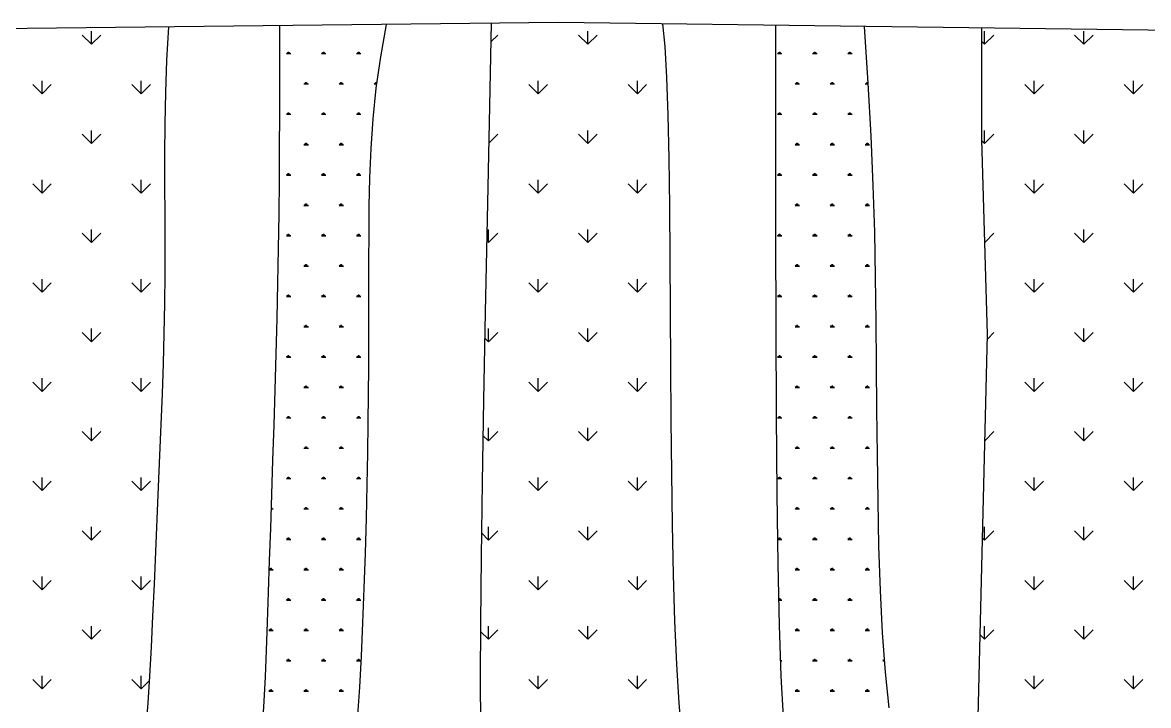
# Model space of a CAD drawing. Header units: millimetres. Extents: x 22852 to 54489, y 38200 to 53043.
# Drawn here: x 43526 to 44131, y 49271 to 49638 of the extents above; entities that cross this region are included whole.
import ezdxf

# ---------------------------------------------------------------- set-up
doc = ezdxf.new("R2010")
doc.units = ezdxf.units.MM

# ---------------------------------------------------------------- blocks, each defined once
blk = doc.blocks.new('A$C01252605')
for p, q in [((792.95, 705.65), (346.6, 700.67)), ((1366.46, 698.17), (792.95, 705.65)), ((584.05, 695.89), (584.05, 701.78)), ((617.77, 688.79), (618.6, 703.71)), ((668.27, 691.4), (668.27, 704.26)), ((713.4, 690.35), (715.97, 704.79)), ((762.13, 660.93), (763.07, 705.32)), ((806.06, 695.89), (806.06, 701.78)), ((840.73, 694.87), (839.7, 705.04)), ((890.2, 656.52), (890.2, 704.39)), ((931.58, 678.45), (929.86, 703.87)), ((982.46, 653.29), (982.46, 703.18)), ((983.67, 695.89), (983.67, 701.78)), ((1028.07, 695.89), (1028.07, 701.78)), ((584.05, 695.89), (579.89, 700.05)), ((584.05, 695.89), (588.21, 700.05)), ((762.9, 697.13), (765.82, 700.05)), ((806.06, 695.89), (801.9, 700.05)), ((806.06, 695.89), (810.22, 700.05)), ((983.67, 695.89), (982.46, 697.1)), ((983.67, 695.89), (987.83, 700.05)), ((1028.07, 695.89), (1023.91, 700.05)), ((1028.07, 695.89), (1032.24, 700.05)), ((668.26, 678), (668.27, 691.4)), ((673.2, 691.59), (671.24, 691.59)), ((671.73, 691.6), (671.41, 692.14)), ((671.97, 691.6), (671.97, 692.39)), ((672.22, 691.6), (672.22, 692.59)), ((672.46, 691.6), (672.46, 692.39)), ((672.71, 691.59), (673.03, 692.14)), ((688.9, 691.59), (686.93, 691.59)), ((687.42, 691.6), (687.11, 692.14)), ((687.67, 691.6), (687.67, 692.39)), ((687.91, 691.6), (687.91, 692.59)), ((688.16, 691.6), (688.16, 692.39)), ((688.41, 691.59), (688.73, 692.14)), ((704.59, 691.59), (702.63, 691.59)), ((703.12, 691.6), (702.81, 692.14)), ((703.37, 691.6), (703.37, 692.39)), ((703.61, 691.6), (703.61, 692.59)), ((703.86, 691.6), (703.86, 692.39)), ((704.11, 691.59), (704.42, 692.14)), ((711.46, 676.27), (713.4, 690.35)), ((841.51, 681.08), (840.73, 694.87)), ((892.98, 691.59), (891.02, 691.59)), ((891.51, 691.6), (891.19, 692.14)), ((891.75, 691.6), (891.75, 692.39)), ((892, 691.6), (892, 692.58)), ((892.24, 691.6), (892.24, 692.39)), ((892.49, 691.59), (892.81, 692.14)), ((908.68, 691.59), (906.71, 691.59)), ((907.2, 691.6), (906.89, 692.14)), ((907.45, 691.6), (907.45, 692.39)), ((907.7, 691.6), (907.7, 692.58)), ((907.94, 691.6), (907.94, 692.39)), ((908.19, 691.59), (908.51, 692.14)), ((924.38, 691.59), (922.41, 691.59)), ((922.9, 691.6), (922.59, 692.14)), ((923.15, 691.6), (923.15, 692.39)), ((923.39, 691.6), (923.39, 692.58)), ((923.64, 691.6), (923.64, 692.39)), ((923.89, 691.59), (924.2, 692.14)), ((617.24, 674.32), (617.77, 688.79)), ((842.08, 664.21), (841.51, 681.08)), ((561.85, 673.69), (557.69, 677.85)), ((561.85, 673.69), (561.85, 679.58)), ((561.85, 673.69), (566.01, 677.85)), ((606.25, 673.69), (602.09, 677.85)), ((606.25, 673.69), (606.25, 679.58)), ((606.25, 673.69), (610.41, 677.85)), ((668.23, 664.09), (668.26, 678)), ((681.05, 677.99), (679.08, 677.99)), ((679.58, 678), (679.26, 678.54)), ((679.82, 678.01), (679.82, 678.79)), ((680.07, 678.01), (680.07, 678.99)), ((680.31, 678.01), (680.31, 678.79)), ((680.56, 678), (680.88, 678.54)), ((696.75, 677.99), (694.78, 677.99)), ((695.27, 678), (694.96, 678.54)), ((695.52, 678.01), (695.52, 678.79)), ((695.76, 678.01), (695.76, 678.99)), ((696.01, 678.01), (696.01, 678.79)), ((696.26, 678), (696.57, 678.54)), ((710.07, 662.56), (711.46, 676.27)), ((711.7, 677.99), (710.48, 677.99)), ((710.97, 678), (710.66, 678.54)), ((711.22, 678.01), (711.22, 678.79)), ((711.46, 678.01), (711.46, 678.99)), ((711.71, 678.07), (711.71, 678.79)), ((783.86, 673.69), (779.7, 677.85)), ((783.86, 673.69), (783.86, 679.58)), ((783.86, 673.69), (788.02, 677.85)), ((828.26, 673.69), (824.1, 677.85)), ((828.26, 673.69), (828.26, 679.58)), ((828.26, 673.69), (832.43, 677.85)), ((900.83, 677.99), (898.86, 677.99)), ((899.36, 678), (899.04, 678.54)), ((899.6, 678.01), (899.6, 678.79)), ((899.85, 678.01), (899.85, 678.99)), ((900.09, 678.01), (900.09, 678.79)), ((900.34, 678), (900.66, 678.54)), ((916.53, 677.99), (914.56, 677.99)), ((915.05, 678), (914.74, 678.54)), ((915.3, 678.01), (915.3, 678.79)), ((915.54, 678.01), (915.54, 678.99)), ((915.79, 678.01), (915.79, 678.79)), ((916.04, 678), (916.35, 678.54)), ((931.61, 677.99), (930.26, 677.99)), ((930.75, 678), (930.44, 678.54)), ((931, 678.01), (931, 678.79)), ((931.24, 678.01), (931.24, 678.99)), ((931.49, 678.01), (931.49, 678.79)), ((932.88, 654.86), (931.58, 678.45)), ((1005.87, 673.69), (1001.71, 677.85)), ((1005.87, 673.69), (1005.87, 679.58)), ((1005.87, 673.69), (1010.03, 677.85)), ((1050.27, 673.69), (1046.11, 677.85)), ((1050.27, 673.69), (1054.44, 677.85)), ((1050.28, 673.69), (1050.28, 679.58)), ((616.95, 660.23), (617.24, 674.32)), ((671.97, 664.41), (671.97, 665.2)), ((672.22, 664.41), (672.22, 665.39)), ((672.46, 664.41), (672.46, 665.2)), ((687.67, 664.41), (687.67, 665.2)), ((687.91, 664.41), (687.91, 665.39)), ((688.16, 664.41), (688.16, 665.2)), ((703.37, 664.41), (703.37, 665.2)), ((703.61, 664.41), (703.61, 665.39)), ((703.86, 664.41), (703.86, 665.2)), ((891.75, 664.41), (891.75, 665.2)), ((892, 664.41), (892, 665.39)), ((892.24, 664.41), (892.24, 665.2)), ((907.45, 664.41), (907.45, 665.2)), ((907.7, 664.41), (907.7, 665.39)), ((907.94, 664.41), (907.94, 665.2)), ((923.15, 664.41), (923.15, 665.2)), ((923.39, 664.41), (923.39, 665.39)), ((923.64, 664.41), (923.64, 665.2)), ((616.84, 646.45), (616.95, 660.23)), ((668.17, 649.74), (668.23, 664.09)), ((673.2, 664.4), (671.24, 664.4)), ((671.73, 664.41), (671.41, 664.95)), ((672.71, 664.4), (673.03, 664.95)), ((688.9, 664.4), (686.93, 664.4)), ((687.42, 664.41), (687.11, 664.95)), ((688.41, 664.4), (688.73, 664.95)), ((704.59, 664.4), (702.63, 664.4)), ((703.12, 664.41), (702.81, 664.95)), ((704.11, 664.4), (704.42, 664.95)), ((709.14, 649.18), (710.07, 662.56)), ((761.21, 617.64), (762.13, 660.93)), ((842.48, 644.77), (842.08, 664.21)), ((892.98, 664.4), (891.02, 664.4)), ((891.51, 664.4), (891.19, 664.95)), ((892.49, 664.4), (892.81, 664.95)), ((908.68, 664.4), (906.71, 664.4)), ((907.2, 664.4), (906.89, 664.95)), ((908.19, 664.4), (908.51, 664.95)), ((924.38, 664.4), (922.41, 664.4)), ((922.9, 664.4), (922.59, 664.95)), ((923.89, 664.4), (924.2, 664.95)), ((584.05, 651.49), (579.89, 655.65)), ((584.05, 651.49), (584.05, 657.37)), ((584.05, 651.49), (588.21, 655.65)), ((761.93, 651.76), (765.82, 655.65)), ((806.06, 651.49), (801.9, 655.65)), ((806.06, 651.49), (806.06, 657.37)), ((806.06, 651.49), (810.22, 655.65)), ((890.24, 611.31), (890.2, 656.52)), ((983.67, 651.49), (983.67, 657.37)), ((983.67, 651.49), (987.83, 655.65)), ((1028.07, 651.49), (1023.91, 655.65)), ((1028.07, 651.49), (1028.07, 657.37)), ((1028.07, 651.49), (1032.24, 655.65)), ((681.05, 650.8), (679.08, 650.8)), ((679.58, 650.81), (679.26, 651.35)), ((679.82, 650.82), (679.82, 651.6)), ((680.07, 650.82), (680.07, 651.8)), ((680.31, 650.82), (680.31, 651.6)), ((680.56, 650.81), (680.88, 651.35)), ((696.75, 650.8), (694.78, 650.8)), ((695.27, 650.81), (694.96, 651.35)), ((695.52, 650.82), (695.52, 651.6)), ((695.76, 650.82), (695.76, 651.8)), ((696.01, 650.82), (696.01, 651.6)), ((696.26, 650.81), (696.57, 651.35)), ((900.83, 650.8), (898.86, 650.8)), ((899.36, 650.81), (899.04, 651.35)), ((899.6, 650.82), (899.6, 651.6)), ((899.85, 650.82), (899.85, 651.8)), ((900.09, 650.82), (900.09, 651.6)), ((900.34, 650.81), (900.66, 651.35)), ((916.53, 650.8), (914.56, 650.8)), ((915.05, 650.81), (914.74, 651.35)), ((915.3, 650.82), (915.3, 651.6)), ((915.54, 650.82), (915.54, 651.8)), ((915.79, 650.82), (915.79, 651.6)), ((916.04, 650.81), (916.35, 651.35)), ((932.22, 650.8), (930.26, 650.8)), ((930.75, 650.81), (930.44, 651.35)), ((931, 650.82), (931, 651.6)), ((931.24, 650.82), (931.24, 651.8)), ((931.49, 650.82), (931.49, 651.6)), ((931.74, 650.81), (932.05, 651.35)), ((933.83, 632.74), (932.88, 654.86)), ((984.95, 566.02), (982.46, 653.29)), ((983.67, 651.49), (982.48, 652.69)), ((616.85, 632.91), (616.84, 646.45)), ((668.07, 634.99), (668.17, 649.74)), ((708.58, 636.14), (709.14, 649.18)), ((842.76, 623.32), (842.48, 644.77)), ((561.85, 629.29), (561.85, 635.17)), ((606.25, 629.29), (606.25, 635.17)), ((667.92, 619.9), (668.07, 634.99)), ((673.2, 637.21), (671.24, 637.21)), ((671.73, 637.21), (671.41, 637.76)), ((671.97, 637.22), (671.97, 638.01)), ((672.22, 637.22), (672.22, 638.2)), ((672.46, 637.22), (672.46, 638.01)), ((672.71, 637.21), (673.03, 637.75)), ((688.9, 637.21), (686.93, 637.21)), ((687.42, 637.21), (687.11, 637.76)), ((687.67, 637.22), (687.67, 638.01)), ((687.91, 637.22), (687.91, 638.2)), ((688.16, 637.22), (688.16, 638.01)), ((688.41, 637.21), (688.73, 637.75)), ((704.59, 637.21), (702.63, 637.21)), ((703.12, 637.21), (702.81, 637.76)), ((703.37, 637.22), (703.37, 638.01)), ((703.61, 637.22), (703.61, 638.2)), ((703.86, 637.22), (703.86, 638.01)), ((704.11, 637.21), (704.42, 637.75)), ((708.29, 623.41), (708.58, 636.14)), ((783.86, 629.29), (783.86, 635.17)), ((828.26, 629.29), (828.26, 635.17)), ((892.98, 637.21), (891.02, 637.21)), ((891.51, 637.21), (891.19, 637.76)), ((891.75, 637.22), (891.75, 638.01)), ((892, 637.22), (892, 638.2)), ((892.24, 637.22), (892.24, 638.01)), ((892.49, 637.21), (892.81, 637.75)), ((908.68, 637.21), (906.71, 637.21)), ((907.2, 637.21), (906.89, 637.76)), ((907.45, 637.22), (907.45, 638.01)), ((907.7, 637.22), (907.7, 638.2)), ((907.94, 637.22), (907.94, 638.01)), ((908.19, 637.21), (908.51, 637.75)), ((924.38, 637.21), (922.41, 637.21)), ((922.9, 637.21), (922.59, 637.76)), ((923.15, 637.22), (923.15, 638.01)), ((923.39, 637.22), (923.39, 638.2)), ((923.64, 637.22), (923.64, 638.01)), ((923.89, 637.21), (924.2, 637.75)), ((1005.87, 629.29), (1005.87, 635.17)), ((1050.28, 629.29), (1050.28, 635.17)), ((561.85, 629.29), (557.69, 633.45)), ((561.85, 629.29), (566.01, 633.45)), ((606.25, 629.29), (602.09, 633.45)), ((606.25, 629.29), (610.41, 633.45)), ((616.91, 619.54), (616.85, 632.91)), ((783.86, 629.29), (779.7, 633.45)), ((783.86, 629.29), (788.02, 633.45)), ((828.26, 629.29), (824.1, 633.45)), ((828.26, 629.29), (832.43, 633.45)), ((934.48, 611.77), (933.83, 632.74)), ((1005.87, 629.29), (1001.71, 633.45)), ((1005.87, 629.29), (1010.03, 633.45)), ((1050.27, 629.29), (1046.11, 633.45)), ((1050.27, 629.29), (1054.44, 633.45)), ((667.71, 604.51), (667.92, 619.9)), ((681.05, 623.61), (679.08, 623.61)), ((679.58, 623.62), (679.26, 624.16)), ((679.82, 623.63), (679.82, 624.41)), ((680.07, 623.63), (680.07, 624.61)), ((680.31, 623.63), (680.31, 624.41)), ((680.56, 623.62), (680.88, 624.16)), ((696.75, 623.61), (694.78, 623.61)), ((695.27, 623.62), (694.96, 624.16)), ((695.52, 623.63), (695.52, 624.41)), ((695.76, 623.63), (695.76, 624.61)), ((696.01, 623.63), (696.01, 624.41)), ((696.26, 623.62), (696.57, 624.16)), ((708.18, 610.99), (708.29, 623.41)), ((842.95, 600.36), (842.76, 623.32)), ((900.83, 623.61), (898.86, 623.61)), ((899.36, 623.62), (899.04, 624.16)), ((899.6, 623.63), (899.6, 624.41)), ((899.85, 623.63), (899.85, 624.61)), ((900.09, 623.63), (900.09, 624.41)), ((900.34, 623.62), (900.66, 624.16)), ((916.53, 623.61), (914.56, 623.61)), ((915.05, 623.62), (914.74, 624.16)), ((915.3, 623.63), (915.3, 624.41)), ((915.54, 623.63), (915.54, 624.61)), ((915.79, 623.63), (915.79, 624.41)), ((916.04, 623.62), (916.35, 624.16)), ((932.22, 623.61), (930.26, 623.61)), ((930.75, 623.62), (930.44, 624.16)), ((931, 623.63), (931, 624.41)), ((931.24, 623.63), (931.24, 624.61)), ((931.49, 623.63), (931.49, 624.41)), ((931.74, 623.62), (932.05, 624.16)), ((616.97, 606.27), (616.91, 619.54)), ((760.36, 576), (761.21, 617.64)), ((584.05, 607.09), (579.89, 611.25)), ((584.05, 607.08), (584.05, 612.97)), ((584.05, 607.09), (588.21, 611.25)), ((673.2, 610.02), (671.24, 610.02)), ((671.73, 610.02), (671.41, 610.57)), ((671.97, 610.03), (671.97, 610.82)), ((672.22, 610.03), (672.22, 611.01)), ((672.46, 610.03), (672.46, 610.82)), ((672.71, 610.02), (673.03, 610.56)), ((688.9, 610.02), (686.93, 610.02)), ((687.42, 610.02), (687.11, 610.57)), ((687.67, 610.03), (687.67, 610.82)), ((687.91, 610.03), (687.91, 611.01)), ((688.16, 610.03), (688.16, 610.82)), ((688.41, 610.02), (688.73, 610.56)), ((704.59, 610.02), (702.63, 610.02)), ((703.12, 610.02), (702.81, 610.57)), ((703.37, 610.03), (703.37, 610.82)), ((703.61, 610.03), (703.61, 611.01)), ((703.86, 610.03), (703.86, 610.82)), ((704.11, 610.02), (704.42, 610.56)), ((708.17, 598.85), (708.18, 610.99)), ((761.66, 607.08), (761.66, 612.97)), ((761.66, 607.09), (765.82, 611.25)), ((806.06, 607.09), (801.9, 611.25)), ((806.06, 607.08), (806.06, 612.97)), ((806.06, 607.09), (810.22, 611.25)), ((890.33, 569.04), (890.24, 611.31)), ((892.98, 610.02), (891.02, 610.02)), ((891.51, 610.02), (891.19, 610.57)), ((891.75, 610.03), (891.75, 610.82)), ((892, 610.03), (892, 611.01)), ((892.24, 610.03), (892.24, 610.82)), ((892.49, 610.02), (892.81, 610.56)), ((908.68, 610.02), (906.71, 610.02)), ((907.2, 610.02), (906.89, 610.57)), ((907.45, 610.03), (907.45, 610.82)), ((907.7, 610.03), (907.7, 611.01)), ((907.94, 610.03), (907.94, 610.82)), ((908.19, 610.02), (908.51, 610.56)), ((924.38, 610.02), (922.41, 610.02)), ((922.9, 610.02), (922.59, 610.57)), ((923.15, 610.03), (923.15, 610.82)), ((923.39, 610.03), (923.39, 611.01)), ((923.64, 610.03), (923.64, 610.82)), ((923.89, 610.02), (924.2, 610.56)), ((934.91, 591.59), (934.48, 611.77)), ((983.67, 610.79), (983.67, 612.97)), ((983.77, 607.19), (987.83, 611.25)), ((1028.07, 607.09), (1023.91, 611.25)), ((1028.07, 607.08), (1028.07, 612.97)), ((1028.07, 607.09), (1032.24, 611.25)), ((616.95, 593.03), (616.97, 606.27)), ((761.66, 607.09), (761.01, 607.73)), ((667.44, 588.88), (667.71, 604.51)), ((843.09, 576.45), (842.95, 600.36)), ((681.05, 596.42), (679.08, 596.42)), ((679.58, 596.43), (679.26, 596.97)), ((679.82, 596.44), (679.82, 597.22)), ((680.07, 596.44), (680.07, 597.42)), ((680.31, 596.44), (680.31, 597.22)), ((680.56, 596.42), (680.88, 596.97)), ((696.75, 596.42), (694.78, 596.42)), ((695.27, 596.43), (694.96, 596.97)), ((695.52, 596.44), (695.52, 597.22)), ((695.76, 596.44), (695.76, 597.42)), ((696.01, 596.44), (696.01, 597.22)), ((696.26, 596.42), (696.57, 596.97)), ((708.17, 586.96), (708.17, 598.85)), ((900.83, 596.42), (898.86, 596.42)), ((899.36, 596.43), (899.04, 596.97)), ((899.6, 596.44), (899.6, 597.22)), ((899.85, 596.44), (899.85, 597.42)), ((900.09, 596.44), (900.09, 597.22)), ((900.34, 596.42), (900.66, 596.97)), ((916.53, 596.42), (914.56, 596.42)), ((915.05, 596.43), (914.74, 596.97)), ((915.3, 596.44), (915.3, 597.22)), ((915.54, 596.44), (915.54, 597.42)), ((915.79, 596.44), (915.79, 597.22)), ((916.04, 596.42), (916.35, 596.97)), ((932.22, 596.42), (930.26, 596.42)), ((930.75, 596.43), (930.44, 596.97)), ((931, 596.44), (931, 597.22)), ((931.24, 596.44), (931.24, 597.42)), ((931.49, 596.44), (931.49, 597.22)), ((931.74, 596.42), (932.05, 596.97)), ((561.85, 584.88), (561.85, 590.77)), ((606.25, 584.88), (606.25, 590.77)), ((616.8, 579.76), (616.95, 593.03)), ((783.86, 584.88), (783.86, 590.77)), ((828.26, 584.88), (828.26, 590.77)), ((935.17, 571.86), (934.91, 591.59)), ((1005.87, 584.88), (1005.87, 590.77)), ((1050.28, 584.88), (1050.28, 590.77)), ((561.85, 584.89), (557.69, 589.05)), ((561.85, 584.89), (566.01, 589.05)), ((606.25, 584.89), (602.09, 589.05)), ((606.25, 584.89), (610.41, 589.05)), ((667.09, 573.05), (667.44, 588.88)), ((708.15, 575.19), (708.17, 586.96)), ((783.86, 584.89), (779.7, 589.05)), ((783.86, 584.89), (788.02, 589.05)), ((828.26, 584.89), (824.1, 589.05)), ((828.26, 584.89), (832.43, 589.05)), ((1005.87, 584.89), (1001.71, 589.05)), ((1005.87, 584.89), (1010.03, 589.05)), ((1050.27, 584.89), (1046.11, 589.05)), ((1050.27, 584.89), (1054.44, 589.05)), ((616.54, 566.42), (616.8, 579.76)), ((673.2, 582.83), (671.24, 582.83)), ((671.73, 582.83), (671.41, 583.38)), ((671.97, 582.84), (671.97, 583.63)), ((672.22, 582.84), (672.22, 583.82)), ((672.46, 582.84), (672.46, 583.63)), ((672.71, 582.83), (673.03, 583.37)), ((688.9, 582.83), (686.93, 582.83)), ((687.42, 582.83), (687.11, 583.38)), ((687.67, 582.84), (687.67, 583.63)), ((687.91, 582.84), (687.91, 583.82)), ((688.16, 582.84), (688.16, 583.63)), ((688.41, 582.83), (688.73, 583.37)), ((704.59, 582.83), (702.63, 582.83)), ((703.12, 582.83), (702.81, 583.38)), ((703.37, 582.84), (703.37, 583.63)), ((703.61, 582.84), (703.61, 583.82)), ((703.86, 582.84), (703.86, 583.63)), ((704.11, 582.83), (704.42, 583.37)), ((892.98, 582.83), (891.02, 582.83)), ((891.51, 582.83), (891.19, 583.38)), ((891.75, 582.84), (891.75, 583.63)), ((892, 582.84), (892, 583.82)), ((892.24, 582.84), (892.24, 583.63)), ((892.49, 582.83), (892.81, 583.37)), ((908.68, 582.83), (906.71, 582.83)), ((907.2, 582.83), (906.89, 583.38)), ((907.45, 582.84), (907.45, 583.63)), ((907.7, 582.84), (907.7, 583.82)), ((907.94, 582.84), (907.94, 583.63)), ((908.19, 582.83), (908.51, 583.37)), ((924.38, 582.83), (922.41, 582.83)), ((922.9, 582.83), (922.59, 583.38)), ((923.15, 582.84), (923.15, 583.63)), ((923.39, 582.84), (923.39, 583.82)), ((923.64, 582.84), (923.64, 583.63)), ((923.89, 582.83), (924.2, 583.37)), ((708.12, 563.4), (708.15, 575.19)), ((759.6, 536.55), (760.36, 576)), ((843.23, 552.1), (843.09, 576.45)), ((666.68, 557.13), (667.09, 573.05)), ((679.58, 569.24), (679.26, 569.78)), ((679.82, 569.25), (679.82, 570.03)), ((680.07, 569.25), (680.07, 570.23)), ((680.31, 569.25), (680.31, 570.03)), ((680.56, 569.23), (680.88, 569.78)), ((695.27, 569.24), (694.96, 569.78)), ((695.52, 569.25), (695.52, 570.03)), ((695.76, 569.25), (695.76, 570.23)), ((696.01, 569.25), (696.01, 570.03)), ((696.26, 569.23), (696.57, 569.78)), ((899.36, 569.24), (899.04, 569.78)), ((899.6, 569.25), (899.6, 570.03)), ((899.85, 569.25), (899.85, 570.23)), ((900.09, 569.25), (900.09, 570.03)), ((900.34, 569.23), (900.66, 569.78)), ((915.05, 569.24), (914.74, 569.78)), ((915.3, 569.25), (915.3, 570.03)), ((915.54, 569.25), (915.54, 570.23)), ((915.79, 569.25), (915.79, 570.03)), ((916.04, 569.23), (916.35, 569.78)), ((930.75, 569.24), (930.44, 569.78)), ((931, 569.25), (931, 570.03)), ((931.24, 569.25), (931.24, 570.23)), ((931.49, 569.25), (931.49, 570.03)), ((931.74, 569.23), (932.05, 569.78)), ((935.35, 552.23), (935.17, 571.86)), ((584.05, 562.68), (579.89, 566.85)), ((584.05, 562.68), (584.05, 568.57)), ((584.05, 562.68), (588.21, 566.85)), ((616.17, 552.99), (616.54, 566.42)), ((681.05, 569.23), (679.08, 569.23)), ((696.75, 569.23), (694.78, 569.23)), ((761.66, 562.68), (761.66, 568.57)), ((761.66, 562.68), (765.82, 566.85)), ((806.06, 562.68), (801.9, 566.85)), ((806.06, 562.68), (806.06, 568.57)), ((806.06, 562.68), (810.22, 566.85)), ((890.51, 530.04), (890.33, 569.04)), ((900.83, 569.23), (898.86, 569.23)), ((916.53, 569.23), (914.56, 569.23)), ((932.22, 569.23), (930.26, 569.23)), ((979.93, 360.23), (984.95, 566.02)), ((984.9, 563.91), (987.83, 566.85)), ((1028.07, 562.68), (1023.91, 566.85)), ((1028.07, 562.68), (1028.07, 568.57)), ((1028.07, 562.68), (1032.24, 566.85)), ((708.06, 551.42), (708.12, 563.4)), ((761.66, 562.68), (760.14, 564.21)), ((666.22, 541.2), (666.68, 557.13)), ((673.2, 555.64), (671.24, 555.64)), ((671.73, 555.64), (671.41, 556.19)), ((671.97, 555.65), (671.97, 556.44)), ((672.22, 555.65), (672.22, 556.63)), ((672.46, 555.65), (672.46, 556.44)), ((672.71, 555.64), (673.03, 556.18)), ((688.9, 555.64), (686.93, 555.64)), ((687.42, 555.64), (687.11, 556.19)), ((687.67, 555.65), (687.67, 556.44)), ((687.91, 555.65), (687.91, 556.63)), ((688.16, 555.65), (688.16, 556.44)), ((688.41, 555.64), (688.73, 556.18)), ((704.59, 555.64), (702.63, 555.64)), ((703.12, 555.64), (702.81, 556.19)), ((703.37, 555.65), (703.37, 556.44)), ((703.61, 555.65), (703.61, 556.63)), ((703.86, 555.65), (703.86, 556.44)), ((704.11, 555.64), (704.42, 556.18)), ((892.98, 555.64), (891.02, 555.64)), ((891.51, 555.64), (891.19, 556.19)), ((891.75, 555.65), (891.75, 556.43)), ((892, 555.65), (892, 556.63)), ((892.24, 555.65), (892.24, 556.43)), ((892.49, 555.64), (892.81, 556.18)), ((908.68, 555.64), (906.71, 555.64)), ((907.2, 555.64), (906.89, 556.19)), ((907.45, 555.65), (907.45, 556.43)), ((907.7, 555.65), (907.7, 556.63)), ((907.94, 555.65), (907.94, 556.43)), ((908.19, 555.64), (908.51, 556.18)), ((924.38, 555.64), (922.41, 555.64)), ((922.9, 555.64), (922.59, 556.19)), ((923.15, 555.65), (923.15, 556.43)), ((923.39, 555.65), (923.39, 556.63)), ((923.64, 555.65), (923.64, 556.43)), ((923.89, 555.64), (924.2, 556.18)), ((615.72, 539.42), (616.17, 552.99)), ((707.96, 539.11), (708.06, 551.42)), ((843.41, 527.81), (843.23, 552.1)), ((935.5, 532.36), (935.35, 552.23)), ((561.85, 540.48), (557.69, 544.65)), ((561.85, 540.48), (561.85, 546.37)), ((561.85, 540.48), (566.01, 544.65)), ((606.25, 540.48), (602.09, 544.65)), ((606.25, 540.48), (606.25, 546.37)), ((606.25, 540.48), (610.41, 544.65)), ((783.86, 540.48), (779.7, 544.65)), ((783.86, 540.48), (783.86, 546.37)), ((783.86, 540.48), (788.02, 544.65)), ((828.26, 540.48), (824.1, 544.65)), ((828.26, 540.48), (828.26, 546.37)), ((828.26, 540.48), (832.43, 544.65)), ((1005.87, 540.48), (1001.71, 544.65)), ((1005.87, 540.48), (1005.87, 546.37)), ((1005.87, 540.48), (1010.03, 544.65)), ((1050.27, 540.48), (1046.11, 544.65)), ((1050.27, 540.48), (1054.44, 544.65)), ((1050.28, 540.48), (1050.28, 546.37)), ((615.21, 525.7), (615.72, 539.42)), ((665.73, 525.34), (666.22, 541.2)), ((681.05, 542.04), (679.08, 542.04)), ((679.58, 542.05), (679.26, 542.59)), ((679.82, 542.06), (679.82, 542.84)), ((680.07, 542.06), (680.07, 543.04)), ((680.31, 542.06), (680.31, 542.84)), ((680.56, 542.04), (680.88, 542.59)), ((696.75, 542.04), (694.78, 542.04)), ((695.27, 542.05), (694.96, 542.59)), ((695.52, 542.06), (695.52, 542.84)), ((695.76, 542.06), (695.76, 543.04)), ((696.01, 542.06), (696.01, 542.84)), ((696.26, 542.04), (696.57, 542.59)), ((900.83, 542.04), (898.86, 542.04)), ((899.36, 542.05), (899.04, 542.59)), ((899.6, 542.05), (899.6, 542.84)), ((899.85, 542.05), (899.85, 543.04)), ((900.09, 542.05), (900.09, 542.84)), ((900.34, 542.04), (900.66, 542.59)), ((916.53, 542.04), (914.56, 542.04)), ((915.05, 542.05), (914.74, 542.59)), ((915.3, 542.05), (915.3, 542.84)), ((915.54, 542.05), (915.54, 543.04)), ((915.79, 542.05), (915.79, 542.84)), ((916.04, 542.04), (916.35, 542.59)), ((932.22, 542.04), (930.26, 542.04)), ((930.75, 542.05), (930.44, 542.59)), ((931, 542.05), (931, 542.84)), ((931.24, 542.05), (931.24, 543.04)), ((931.49, 542.05), (931.49, 542.84)), ((931.74, 542.04), (932.05, 542.59)), ((707.82, 526.33), (707.96, 539.11)), ((758.96, 499.84), (759.6, 536.55)), ((671.97, 528.46), (671.97, 529.24)), ((672.22, 528.46), (672.22, 529.44)), ((672.46, 528.46), (672.46, 529.24)), ((687.67, 528.46), (687.67, 529.24)), ((687.91, 528.46), (687.91, 529.44)), ((688.16, 528.46), (688.16, 529.24)), ((703.37, 528.46), (703.37, 529.24)), ((703.61, 528.46), (703.61, 529.44)), ((703.86, 528.46), (703.86, 529.24)), ((890.81, 494.62), (890.51, 530.04)), ((891.75, 528.46), (891.75, 529.24)), ((892, 528.46), (892, 529.44)), ((892.24, 528.46), (892.24, 529.24)), ((907.45, 528.46), (907.45, 529.24)), ((907.7, 528.46), (907.7, 529.44)), ((907.94, 528.46), (907.94, 529.24)), ((923.15, 528.46), (923.15, 529.24)), ((923.39, 528.46), (923.39, 529.44)), ((923.64, 528.46), (923.64, 529.24)), ((935.68, 512.02), (935.5, 532.36)), ((584.05, 518.28), (584.05, 524.17)), ((614.64, 511.8), (615.21, 525.7)), ((665.21, 509.67), (665.73, 525.34)), ((673.2, 528.44), (671.24, 528.44)), ((671.73, 528.45), (671.41, 529)), ((672.71, 528.45), (673.03, 528.99)), ((688.9, 528.44), (686.93, 528.44)), ((687.42, 528.45), (687.11, 529)), ((688.41, 528.45), (688.73, 528.99)), ((704.59, 528.44), (702.63, 528.44)), ((703.12, 528.45), (702.81, 529)), ((704.11, 528.45), (704.42, 528.99)), ((707.61, 512.9), (707.82, 526.33)), ((761.66, 518.28), (761.66, 524.17)), ((806.06, 518.28), (806.06, 524.17)), ((843.66, 503.91), (843.41, 527.81)), ((892.98, 528.44), (891.02, 528.44)), ((891.51, 528.45), (891.19, 528.99)), ((892.49, 528.45), (892.81, 528.99)), ((908.68, 528.44), (906.71, 528.44)), ((907.2, 528.45), (906.89, 528.99)), ((908.19, 528.45), (908.51, 528.99)), ((924.38, 528.44), (922.41, 528.44)), ((922.9, 528.45), (922.59, 528.99)), ((923.89, 528.45), (924.2, 528.99)), ((1028.07, 518.28), (1028.07, 524.17)), ((584.05, 518.28), (579.89, 522.44)), ((584.05, 518.28), (588.21, 522.44)), ((761.66, 518.28), (759.32, 520.62)), ((761.66, 518.28), (765.82, 522.44)), ((806.06, 518.28), (801.9, 522.44)), ((806.06, 518.28), (810.22, 522.44)), ((983.79, 518.4), (987.83, 522.44)), ((1028.07, 518.28), (1023.91, 522.44)), ((1028.07, 518.28), (1032.24, 522.44)), ((681.05, 514.85), (679.08, 514.85)), ((679.58, 514.86), (679.26, 515.4)), ((679.82, 514.86), (679.82, 515.65)), ((680.07, 514.86), (680.07, 515.85)), ((680.31, 514.86), (680.31, 515.65)), ((680.56, 514.85), (680.88, 515.4)), ((696.75, 514.85), (694.78, 514.85)), ((695.27, 514.86), (694.96, 515.4)), ((695.52, 514.86), (695.52, 515.65)), ((695.76, 514.86), (695.76, 515.85)), ((696.01, 514.86), (696.01, 515.65)), ((696.26, 514.85), (696.57, 515.4)), ((900.83, 514.85), (898.86, 514.85)), ((899.36, 514.86), (899.04, 515.4)), ((899.6, 514.86), (899.6, 515.65)), ((899.85, 514.86), (899.85, 515.84)), ((900.09, 514.86), (900.09, 515.65)), ((900.34, 514.85), (900.66, 515.4)), ((916.53, 514.85), (914.56, 514.85)), ((915.05, 514.86), (914.74, 515.4)), ((915.3, 514.86), (915.3, 515.65)), ((915.54, 514.86), (915.54, 515.84)), ((915.79, 514.86), (915.79, 515.65)), ((916.04, 514.85), (916.35, 515.4)), ((932.22, 514.85), (930.26, 514.85)), ((930.75, 514.86), (930.44, 515.4)), ((931, 514.86), (931, 515.65)), ((931.24, 514.86), (931.24, 515.84)), ((931.49, 514.86), (931.49, 515.65)), ((931.74, 514.85), (932.05, 515.4)), ((614.03, 497.68), (614.64, 511.8)), ((664.69, 494.26), (665.21, 509.67)), ((707.34, 498.7), (707.61, 512.9)), ((935.96, 491.48), (935.68, 512.02)), ((844.01, 480.72), (843.66, 503.91)), ((561.85, 496.08), (557.69, 500.24)), ((561.85, 496.08), (561.85, 501.97)), ((561.85, 496.08), (566.01, 500.24)), ((606.25, 496.08), (602.09, 500.24)), ((606.25, 496.08), (606.25, 501.97)), ((606.25, 496.08), (610.41, 500.24)), ((673.2, 501.25), (671.24, 501.25)), ((671.73, 501.26), (671.41, 501.8)), ((671.97, 501.27), (671.97, 502.05)), ((672.22, 501.27), (672.22, 502.25)), ((672.46, 501.27), (672.46, 502.05)), ((672.71, 501.26), (673.03, 501.8)), ((688.9, 501.25), (686.93, 501.25)), ((687.42, 501.26), (687.11, 501.8)), ((687.67, 501.27), (687.67, 502.05)), ((687.91, 501.27), (687.91, 502.25)), ((688.16, 501.27), (688.16, 502.05)), ((688.41, 501.26), (688.73, 501.8)), ((704.59, 501.25), (702.63, 501.25)), ((703.12, 501.26), (702.81, 501.8)), ((703.37, 501.27), (703.37, 502.05)), ((703.61, 501.27), (703.61, 502.25)), ((703.86, 501.27), (703.86, 502.05)), ((704.11, 501.26), (704.42, 501.8)), ((758.47, 466.42), (758.96, 499.84)), ((783.86, 496.08), (779.7, 500.24)), ((783.86, 496.08), (783.86, 501.97)), ((783.86, 496.08), (788.02, 500.24)), ((828.26, 496.08), (824.1, 500.24)), ((828.26, 496.08), (828.26, 501.97)), ((828.26, 496.08), (832.43, 500.24)), ((892.98, 501.25), (891.02, 501.25)), ((891.51, 501.26), (891.19, 501.8)), ((891.75, 501.27), (891.75, 502.05)), ((892, 501.27), (892, 502.25)), ((892.24, 501.27), (892.24, 502.05)), ((892.49, 501.26), (892.81, 501.8)), ((908.68, 501.25), (906.71, 501.25)), ((907.2, 501.26), (906.89, 501.8)), ((907.45, 501.27), (907.45, 502.05)), ((907.7, 501.27), (907.7, 502.25)), ((907.94, 501.27), (907.94, 502.05)), ((908.19, 501.26), (908.51, 501.8)), ((924.38, 501.25), (922.41, 501.25)), ((922.9, 501.26), (922.59, 501.8)), ((923.15, 501.27), (923.15, 502.05)), ((923.39, 501.27), (923.39, 502.25)), ((923.64, 501.27), (923.64, 502.05)), ((923.89, 501.26), (924.2, 501.8)), ((1005.87, 496.08), (1001.71, 500.24)), ((1005.87, 496.08), (1005.87, 501.97)), ((1005.87, 496.08), (1010.03, 500.24)), ((1050.27, 496.08), (1046.11, 500.24)), ((1050.27, 496.08), (1054.44, 500.24)), ((1050.28, 496.08), (1050.28, 501.97)), ((613.41, 483.32), (614.03, 497.68)), ((664.18, 479.21), (664.69, 494.26)), ((706.99, 483.64), (707.34, 498.7)), ((891.25, 463.08), (890.81, 494.62)), ((936.4, 471.1), (935.96, 491.48)), ((665.35, 487.66), (664.47, 487.66)), ((664.61, 487.67), (664.61, 488.46)), ((664.86, 487.66), (665.18, 488.21)), ((681.05, 487.66), (679.08, 487.66)), ((679.58, 487.67), (679.26, 488.21)), ((679.82, 487.67), (679.82, 488.46)), ((680.07, 487.67), (680.07, 488.65)), ((680.31, 487.67), (680.31, 488.46)), ((680.56, 487.66), (680.88, 488.21)), ((696.75, 487.66), (694.78, 487.66)), ((695.27, 487.67), (694.96, 488.21)), ((695.52, 487.67), (695.52, 488.46)), ((695.76, 487.67), (695.76, 488.65)), ((696.01, 487.67), (696.01, 488.46)), ((696.26, 487.66), (696.57, 488.21)), ((900.83, 487.66), (898.86, 487.66)), ((899.36, 487.66), (899.04, 488.21)), ((899.6, 487.67), (899.6, 488.46)), ((899.85, 487.67), (899.85, 488.65)), ((900.09, 487.67), (900.09, 488.46)), ((900.34, 487.66), (900.66, 488.21)), ((916.53, 487.66), (914.56, 487.66)), ((915.05, 487.66), (914.74, 488.21)), ((915.3, 487.67), (915.3, 488.46)), ((915.54, 487.67), (915.54, 488.65)), ((915.79, 487.67), (915.79, 488.46)), ((916.04, 487.66), (916.35, 488.21)), ((932.22, 487.66), (930.26, 487.66)), ((930.75, 487.66), (930.44, 488.21)), ((931, 487.67), (931, 488.46)), ((931.24, 487.67), (931.24, 488.65)), ((931.49, 487.67), (931.49, 488.46)), ((931.74, 487.66), (932.05, 488.21)), ((584.05, 473.88), (584.05, 479.76)), ((612.79, 468.73), (613.41, 483.32)), ((663.7, 464.62), (664.18, 479.21)), ((706.56, 468.05), (706.99, 483.64)), ((761.66, 473.88), (761.66, 479.76)), ((806.06, 473.88), (806.06, 479.76)), ((844.48, 458.51), (844.01, 480.72)), ((983.67, 473.88), (983.67, 479.76)), ((1028.07, 473.88), (1028.07, 479.76)), ((584.05, 473.88), (579.89, 478.04)), ((584.05, 473.88), (588.21, 478.04)), ((673.2, 474.06), (671.24, 474.06)), ((671.73, 474.07), (671.41, 474.61)), ((671.97, 474.08), (671.97, 474.86)), ((672.22, 474.08), (672.22, 475.06)), ((672.46, 474.08), (672.46, 474.86)), ((672.71, 474.07), (673.03, 474.61)), ((688.9, 474.06), (686.93, 474.06)), ((687.42, 474.07), (687.11, 474.61)), ((687.67, 474.08), (687.67, 474.86)), ((687.91, 474.08), (687.91, 475.06)), ((688.16, 474.08), (688.16, 474.86)), ((688.41, 474.07), (688.73, 474.61)), ((704.59, 474.06), (702.63, 474.06)), ((703.12, 474.07), (702.81, 474.61)), ((703.37, 474.08), (703.37, 474.86)), ((703.61, 474.08), (703.61, 475.06)), ((703.86, 474.08), (703.86, 474.86)), ((704.11, 474.07), (704.42, 474.61)), ((761.66, 473.88), (758.62, 476.92)), ((761.66, 473.88), (765.82, 478.04)), ((806.06, 473.88), (801.9, 478.04)), ((806.06, 473.88), (810.22, 478.04)), ((892.98, 474.06), (891.09, 474.06)), ((891.51, 474.07), (891.19, 474.61)), ((891.75, 474.08), (891.75, 474.86)), ((892, 474.08), (892, 475.06)), ((892.24, 474.08), (892.24, 474.86)), ((892.49, 474.07), (892.81, 474.61)), ((908.68, 474.06), (906.71, 474.06)), ((907.2, 474.07), (906.89, 474.61)), ((907.45, 474.08), (907.45, 474.86)), ((907.7, 474.08), (907.7, 475.06)), ((907.94, 474.08), (907.94, 474.86)), ((908.19, 474.07), (908.51, 474.61)), ((924.38, 474.06), (922.41, 474.06)), ((922.9, 474.07), (922.59, 474.61)), ((923.15, 474.08), (923.15, 474.86)), ((923.39, 474.08), (923.39, 475.06)), ((923.64, 474.08), (923.64, 474.86)), ((923.89, 474.07), (924.2, 474.61)), ((983.67, 473.88), (982.73, 474.82)), ((983.67, 473.88), (987.83, 478.04)), ((1028.07, 473.88), (1023.91, 478.04)), ((1028.07, 473.88), (1032.24, 478.04)), ((612.15, 454.14), (612.79, 468.73)), ((937.05, 451.27), (936.4, 471.1)), ((663.25, 450.57), (663.7, 464.62)), ((706.05, 452.29), (706.56, 468.05)), ((758.15, 436.84), (758.47, 466.42)), ((665.35, 460.47), (663.57, 460.47)), ((663.88, 460.47), (663.58, 460.98)), ((664.12, 460.48), (664.12, 461.27)), ((664.37, 460.48), (664.37, 461.46)), ((664.61, 460.48), (664.61, 461.27)), ((664.86, 460.47), (665.18, 461.01)), ((681.05, 460.47), (679.08, 460.47)), ((679.58, 460.47), (679.26, 461.02)), ((679.82, 460.48), (679.82, 461.27)), ((680.07, 460.48), (680.07, 461.46)), ((680.31, 460.48), (680.31, 461.27)), ((680.56, 460.47), (680.88, 461.01)), ((696.75, 460.47), (694.78, 460.47)), ((695.27, 460.47), (694.96, 461.02)), ((695.52, 460.48), (695.52, 461.27)), ((695.76, 460.48), (695.76, 461.46)), ((696.01, 460.48), (696.01, 461.27)), ((696.26, 460.47), (696.57, 461.01)), ((891.87, 435.73), (891.25, 463.08)), ((900.83, 460.47), (898.86, 460.47)), ((899.36, 460.47), (899.04, 461.02)), ((899.6, 460.48), (899.6, 461.27)), ((899.85, 460.48), (899.85, 461.46)), ((900.09, 460.48), (900.09, 461.27)), ((900.34, 460.47), (900.66, 461.01)), ((916.53, 460.47), (914.56, 460.47)), ((915.05, 460.47), (914.74, 461.02)), ((915.3, 460.48), (915.3, 461.27)), ((915.54, 460.48), (915.54, 461.46)), ((915.79, 460.48), (915.79, 461.27)), ((916.04, 460.47), (916.35, 461.01)), ((932.22, 460.47), (930.26, 460.47)), ((930.75, 460.47), (930.44, 461.02)), ((931, 460.48), (931, 461.27)), ((931.24, 460.48), (931.24, 461.46)), ((931.49, 460.48), (931.49, 461.27)), ((931.74, 460.47), (932.05, 461.01)), ((561.85, 451.68), (557.69, 455.84)), ((561.85, 451.68), (561.85, 457.56)), ((561.85, 451.68), (566.01, 455.84)), ((606.25, 451.68), (602.09, 455.84)), ((606.25, 451.68), (606.25, 457.56)), ((606.25, 451.68), (610.41, 455.84)), ((611.5, 439.8), (612.15, 454.14)), ((783.86, 451.68), (779.7, 455.84)), ((783.86, 451.68), (783.86, 457.56)), ((783.86, 451.68), (788.02, 455.84)), ((828.26, 451.68), (824.1, 455.84)), ((828.26, 451.68), (828.26, 457.56)), ((828.26, 451.68), (832.43, 455.84)), ((845.11, 437.61), (844.48, 458.51)), ((1005.87, 451.68), (1001.71, 455.84)), ((1005.87, 451.68), (1005.87, 457.56)), ((1005.87, 451.68), (1010.03, 455.84)), ((1050.27, 451.68), (1046.11, 455.84)), ((1050.27, 451.68), (1054.44, 455.84)), ((1050.28, 451.68), (1050.28, 457.56)), ((662.81, 437.16), (663.25, 450.57)), ((705.47, 436.77), (706.05, 452.29)), ((937.98, 432.35), (937.05, 451.27)), ((673.2, 446.87), (671.24, 446.87)), ((671.73, 446.88), (671.41, 447.42)), ((671.97, 446.89), (671.97, 447.67)), ((672.22, 446.89), (672.22, 447.87)), ((672.46, 446.89), (672.46, 447.67)), ((672.71, 446.88), (673.03, 447.42)), ((688.9, 446.87), (686.93, 446.87)), ((687.42, 446.88), (687.11, 447.42)), ((687.67, 446.89), (687.67, 447.67)), ((687.91, 446.89), (687.91, 447.87)), ((688.16, 446.89), (688.16, 447.67)), ((688.41, 446.88), (688.73, 447.42)), ((704.59, 446.87), (702.63, 446.87)), ((703.12, 446.88), (702.81, 447.42)), ((703.37, 446.89), (703.37, 447.67)), ((703.61, 446.89), (703.61, 447.87)), ((703.86, 446.89), (703.86, 447.67)), ((704.11, 446.88), (704.42, 447.42)), ((892.98, 446.87), (891.61, 446.87)), ((891.75, 446.89), (891.75, 447.67)), ((892, 446.89), (892, 447.87)), ((892.24, 446.89), (892.24, 447.67)), ((892.49, 446.88), (892.81, 447.42)), ((908.68, 446.87), (906.71, 446.87)), ((907.2, 446.88), (906.89, 447.42)), ((907.45, 446.89), (907.45, 447.67)), ((907.7, 446.89), (907.7, 447.87)), ((907.94, 446.89), (907.94, 447.67)), ((908.19, 446.88), (908.51, 447.42)), ((924.38, 446.87), (922.41, 446.87)), ((922.9, 446.88), (922.59, 447.42)), ((923.15, 446.89), (923.15, 447.67)), ((923.39, 446.89), (923.39, 447.87)), ((923.64, 446.89), (923.64, 447.67)), ((923.89, 446.88), (924.2, 447.42)), ((610.82, 425.97), (611.5, 439.8)), ((584.05, 429.48), (579.89, 433.64)), ((584.05, 429.48), (584.05, 435.36)), ((584.05, 429.48), (588.21, 433.64)), ((662.36, 424.5), (662.81, 437.16)), ((663.88, 433.28), (663.56, 433.83)), ((664.12, 433.29), (664.12, 434.08)), ((664.37, 433.29), (664.37, 434.27)), ((664.61, 433.29), (664.61, 434.08)), ((664.86, 433.28), (665.18, 433.82)), ((679.58, 433.28), (679.26, 433.83)), ((679.82, 433.29), (679.82, 434.08)), ((680.07, 433.29), (680.07, 434.27)), ((680.31, 433.29), (680.31, 434.08)), ((680.56, 433.28), (680.88, 433.82)), ((695.27, 433.28), (694.96, 433.83)), ((695.52, 433.29), (695.52, 434.08)), ((695.76, 433.29), (695.76, 434.27)), ((696.01, 433.29), (696.01, 434.08)), ((696.26, 433.28), (696.57, 433.82)), ((704.8, 421.88), (705.47, 436.77)), ((758.04, 411.63), (758.15, 436.84)), ((761.66, 429.48), (761.66, 435.36)), ((761.66, 429.48), (765.82, 433.64)), ((806.06, 429.48), (801.9, 433.64)), ((806.06, 429.48), (806.06, 435.36)), ((806.06, 429.48), (810.22, 433.64)), ((845.92, 418.3), (845.11, 437.61)), ((892.69, 412.88), (891.87, 435.73)), ((899.36, 433.28), (899.04, 433.83)), ((899.6, 433.29), (899.6, 434.08)), ((899.85, 433.29), (899.85, 434.27)), ((900.09, 433.29), (900.09, 434.08)), ((900.34, 433.28), (900.66, 433.82)), ((915.05, 433.28), (914.74, 433.83)), ((915.3, 433.29), (915.3, 434.08)), ((915.54, 433.29), (915.54, 434.27)), ((915.79, 433.29), (915.79, 434.08)), ((916.04, 433.28), (916.35, 433.82)), ((930.75, 433.28), (930.44, 433.83)), ((931, 433.29), (931, 434.08)), ((931.24, 433.29), (931.24, 434.27)), ((931.49, 433.29), (931.49, 434.08)), ((931.74, 433.28), (932.05, 433.82)), ((983.67, 429.48), (983.67, 435.36)), ((983.67, 429.48), (987.83, 433.64)), ((1028.07, 429.48), (1023.91, 433.64)), ((1028.07, 429.48), (1028.07, 435.36)), ((1028.07, 429.48), (1032.24, 433.64)), ((665.35, 433.28), (663.39, 433.28)), ((681.05, 433.28), (679.08, 433.28)), ((696.75, 433.28), (694.78, 433.28)), ((761.66, 429.48), (758.13, 433)), ((900.83, 433.28), (898.86, 433.28)), ((916.53, 433.28), (914.56, 433.28)), ((932.22, 433.28), (930.26, 433.28)), ((939.24, 414.72), (937.98, 432.35)), ((983.67, 429.48), (981.67, 431.48)), ((610.09, 412.92), (610.82, 425.97)), ((661.88, 412.67), (662.36, 424.5)), ((673.2, 419.68), (671.24, 419.68)), ((671.73, 419.69), (671.41, 420.23)), ((671.97, 419.7), (671.97, 420.48)), ((672.22, 419.7), (672.22, 420.68)), ((672.46, 419.7), (672.46, 420.48)), ((672.71, 419.68), (673.03, 420.23)), ((688.9, 419.68), (686.93, 419.68)), ((687.42, 419.69), (687.11, 420.23)), ((687.67, 419.7), (687.67, 420.48)), ((687.91, 419.7), (687.91, 420.68)), ((688.16, 419.7), (688.16, 420.48)), ((688.41, 419.68), (688.73, 420.23)), ((704.59, 419.68), (702.63, 419.68)), ((703.12, 419.69), (702.81, 420.23)), ((703.37, 419.7), (703.37, 420.48)), ((703.61, 419.7), (703.61, 420.68)), ((703.86, 419.7), (703.86, 420.48)), ((704.06, 408), (704.8, 421.88)), ((704.11, 419.68), (704.42, 420.23)), ((846.95, 400.88), (845.92, 418.3)), ((892.98, 419.68), (892.44, 419.68)), ((892.49, 419.68), (892.81, 420.23)), ((908.68, 419.68), (906.71, 419.68)), ((907.2, 419.69), (906.89, 420.23)), ((907.45, 419.7), (907.45, 420.48)), ((907.7, 419.7), (907.7, 420.68)), ((907.94, 419.7), (907.94, 420.48)), ((908.19, 419.68), (908.51, 420.23)), ((924.38, 419.68), (922.41, 419.68)), ((922.9, 419.69), (922.59, 420.23)), ((923.15, 419.7), (923.15, 420.48)), ((923.39, 419.7), (923.39, 420.68)), ((923.64, 419.7), (923.64, 420.48)), ((923.89, 419.68), (924.2, 420.23)), ((938.88, 419.68), (938.11, 419.68)), ((938.6, 419.69), (938.29, 420.23)), ((938.85, 419.7), (938.85, 420.17)), ((940.88, 398.75), (939.24, 414.72)), ((561.85, 407.28), (557.69, 411.44)), ((561.85, 407.27), (561.85, 413.16)), ((561.85, 407.28), (566.01, 411.44)), ((606.25, 407.28), (602.09, 411.44)), ((606.25, 407.27), (606.25, 413.16)), ((606.25, 407.28), (609.97, 410.99)), ((609.32, 400.92), (610.09, 412.92)), ((661.34, 401.78), (661.88, 412.67)), ((758.15, 391.15), (758.04, 411.63)), ((783.86, 407.28), (779.7, 411.44)), ((783.86, 407.27), (783.86, 413.16)), ((783.86, 407.28), (788.02, 411.44)), ((828.26, 407.28), (824.1, 411.44)), ((828.26, 407.27), (828.26, 413.16)), ((828.26, 407.28), (832.43, 411.44)), ((893.74, 394.68), (892.69, 412.88)), ((1005.87, 407.28), (1001.71, 411.44)), ((1005.87, 407.27), (1005.87, 413.16)), ((1005.87, 407.28), (1010.03, 411.44)), ((1050.27, 407.28), (1046.11, 411.44)), ((1050.27, 407.28), (1054.44, 411.44)), ((1050.28, 407.27), (1050.28, 413.16)), ((665.35, 406.09), (663.39, 406.09)), ((663.88, 406.09), (663.56, 406.64)), ((664.12, 406.1), (664.12, 406.89)), ((664.37, 406.1), (664.37, 407.08)), ((664.61, 406.1), (664.61, 406.89)), ((664.86, 406.09), (665.18, 406.63)), ((681.05, 406.09), (679.08, 406.09)), ((679.58, 406.09), (679.26, 406.64)), ((679.82, 406.1), (679.82, 406.89)), ((680.07, 406.1), (680.07, 407.08)), ((680.31, 406.1), (680.31, 406.89)), ((680.56, 406.09), (680.88, 406.63)), ((696.75, 406.09), (694.78, 406.09)), ((695.27, 406.09), (694.96, 406.64)), ((695.52, 406.1), (695.52, 406.89)), ((695.76, 406.1), (695.76, 407.08)), ((696.01, 406.1), (696.01, 406.89)), ((696.26, 406.09), (696.57, 406.63)), ((703.25, 395.52), (704.06, 408)), ((900.83, 406.09), (898.86, 406.09)), ((899.36, 406.09), (899.04, 406.64)), ((899.6, 406.1), (899.6, 406.89)), ((899.85, 406.1), (899.85, 407.08)), ((900.09, 406.1), (900.09, 406.89)), ((900.34, 406.09), (900.66, 406.63)), ((916.53, 406.09), (914.56, 406.09)), ((915.05, 406.09), (914.74, 406.64)), ((915.3, 406.1), (915.3, 406.89)), ((915.54, 406.1), (915.54, 407.08)), ((915.79, 406.1), (915.79, 406.89)), ((916.04, 406.09), (916.35, 406.63)), ((932.22, 406.09), (930.26, 406.09)), ((930.75, 406.09), (930.44, 406.64)), ((931, 406.1), (931, 406.89)), ((931.24, 406.1), (931.24, 407.08)), ((931.49, 406.1), (931.49, 406.89)), ((931.74, 406.09), (932.05, 406.63)), ((608.49, 390.22), (609.32, 400.92)), ((660.72, 391.92), (661.34, 401.78)), ((848.22, 385.66), (846.95, 400.88))]:
    blk.add_line(p, q)

msp = doc.modelspace()

# ---------------------------------------------------------------- block references
at = {"xscale": 1.2, "yscale": 1.2, "zscale": 1.2}
msp.add_blockref('A$C01252605', (42862.39, 48791.51), dxfattribs=at)

doc.saveas('drawing.dxf')
